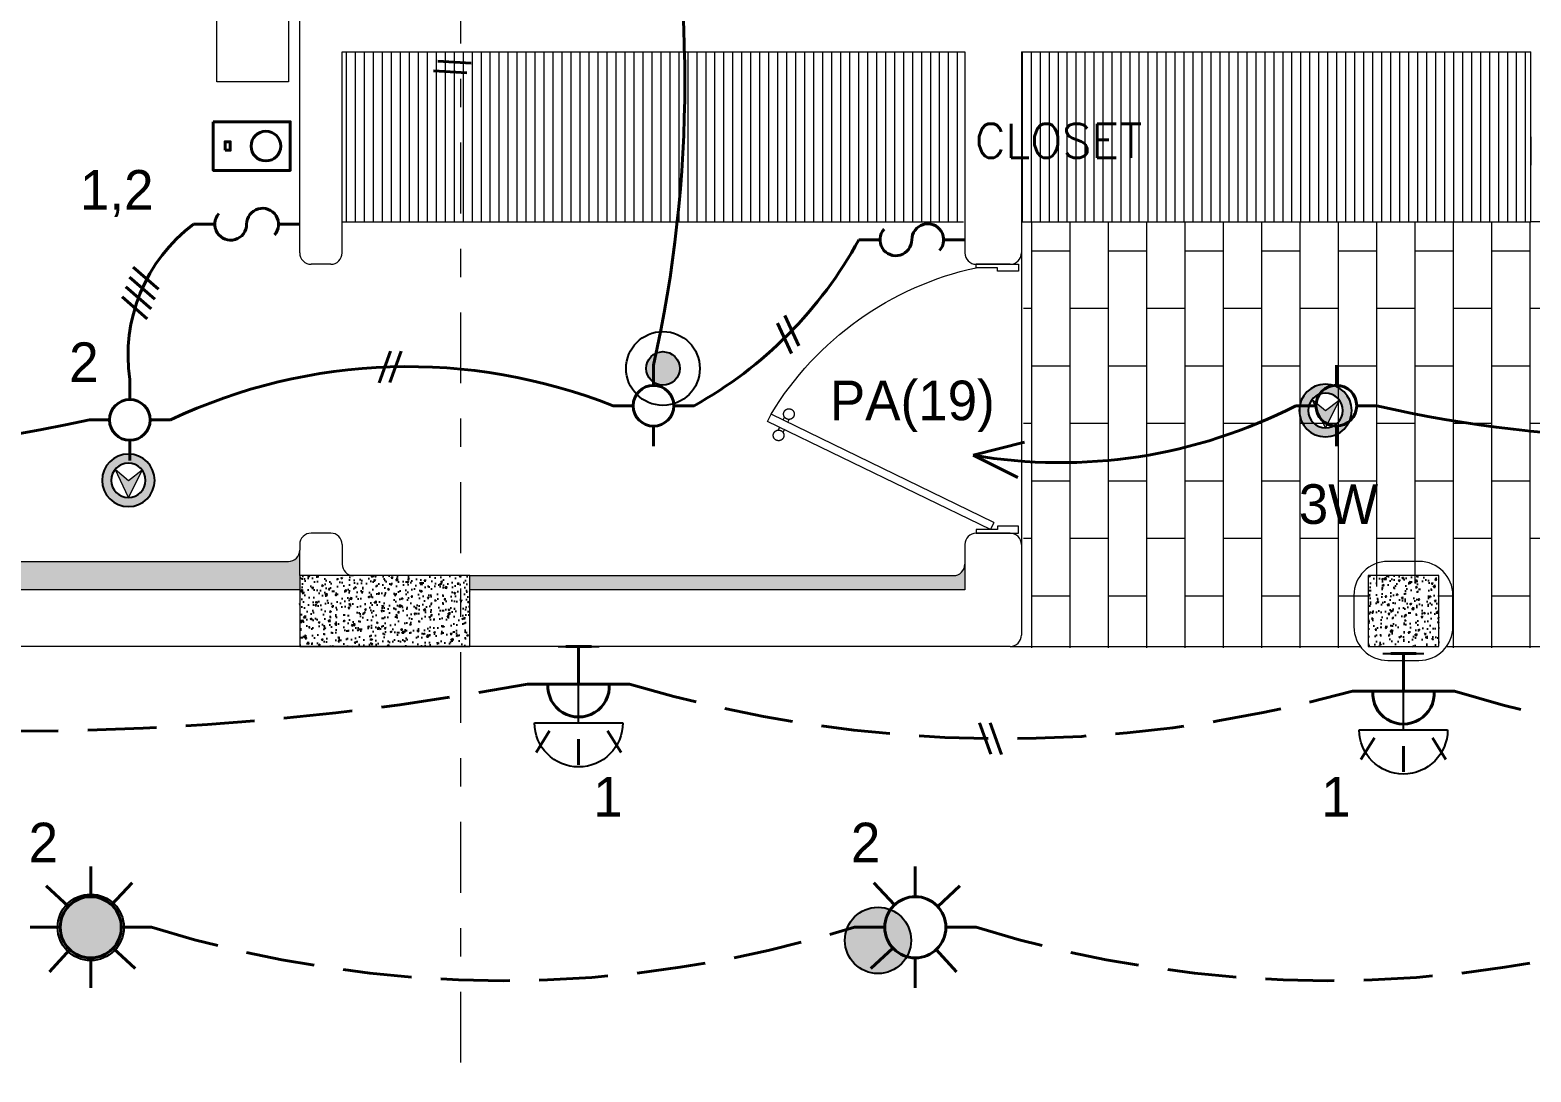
# Model space of a CAD drawing. Header units: metres. Extents: x 14 to 2416, y -346 to 476.
# Drawn here: x 39.2 to 44.5, y -78.13 to -74.45 of the extents above; entities that cross this region are included whole.
import ezdxf

# ---------------------------------------------------------------- set-up
doc = ezdxf.new("R2010")
doc.units = ezdxf.units.M
for name, pattern in [('0', [0]), ('CONTINU', [0]), ('Dash Style-2', [0.6944250000000001, 0.48607, -0.2083550000000001]), ('DASHDOT', [1, 0.5, -0.25, 0, -0.25])]:
    doc.linetypes.add(name, pattern=pattern)
doc.layers.get('0').update_dxf_attribs({"linetype": '0', "lineweight": 20})
for name, color, linetype, lineweight in [('A-ANNO-TEXT', 20, 'Continuous', 13), ('A-DOOR', 35, 'Continuous', 5), ('A-SECT-IDEN', 251, 'CONTINU', 9), ('A-WALL', 250, 'Continuous', 20), ('baños', 251, 'Continuous', 0), ('closets', 253, 'Continuous', 0), ('Columnas', 7, 'Continuous', 18), ('E Salida Interruptores', 22, 'Continuous', 40), ('E Salida Luces', 22, 'Continuous', 40), ('E Tuberia Emp Losa', 22, 'Continuous', 40), ('E Tuberia Emp Piso', 24, 'Dash Style-2', 40), ('MAVA', 1, 'Continuous', 15), ('MOBILIARIOS', 252, 'Continuous', 0), ('piso', 253, 'Continuous', 0), ('textos', 7, 'Continuous', 0)]:
    doc.layers.add(name, color=color, linetype=linetype, lineweight=lineweight)
for name, color, linetype in [('HATCH', 8, 'Continuous'), ('MAVA LUM', 1, 'Continuous'), ('MAVA Luminarias', 1, 'Continuous')]:
    doc.layers.add(name, color=color, linetype=linetype)
doc.layers.add('hatch piso', color=253, linetype='Continuous', lineweight=0, transparency=0.7)
doc.layers.add('RELLENO SECCION', color=8, linetype='Continuous', lineweight=0, transparency=0.4)
doc.styles.add('CENTURY GOTHIC', font='GOTHIC.TTF')
doc.styles.add('DIMTEXT', font='dim.shx', dxfattribs={"width": 0.75})
doc.styles.get("Standard").update_dxf_attribs({"font": 'arial.ttf', "height": 0.1875})
pattern_1 = [(49.99999999999999, (0, 0), (0.05829909407872129, -0.005100507372448988), [0.006096000000000001, -0.067056]), (355, (0, 0), (-0.01127789485599019, 0.06113819047649125), [0.004876800000000001, -0.05364498693440001]), (100.4514447, (0.004858242240004529, -0.0004250411200033), (0.04702119906891305, 0.05603768061190244), [0.005180802815999999, -0.05698887827199999]), (46.18420000000001, (0, 0.01625599999999849), (0.08674529308548158, -0.01345354493847269), [0.009144000000000001, -0.100584]), (96.63555760999994, (0.007228768000004493, 0.01513487999999796), (0.07596932289648096, 0.07917635987127089), [0.0077712074048, -0.08548339461120001]), (351.1841511700001, (0, 0.01625599999999849), (0.07596932290079265, 0.07917635986737045), [0.007315189462400001, -0.0804671142144]), (21, (0.008127999999999247, 0.01219199999999887), (0.0485166052061224, -0.03272486341986804), [0.006096000000000001, -0.067056]), (326.0000000000001, (0.008127999999999247, 0.01219199999999887), (0.01977664907124706, 0.05894014915914217), [0.004876800000000001, -0.0536448]), (71.45144499999999, (0.01217105043198785, 0.009464928032002717), (0.06829325416918917, 0.02621528604348968), [0.005180802816000001, -0.056988780032]), (37.50000000000001, (0, 0), (0.0009883530401893813, 0.027057612439409), [0, -0.05299456, 0, -0.05445760000000001, 0, -0.05384800000000001]), (7.499999999999999, (0, 0), (0.02138229200329784, 0.03205778394179824), [0, -0.03104896, 0, -0.05177536000000001, 0, -0.0205232]), (327.5, (-0.01812544000000571, 0), (0.04338899045339885, -0.001833198077655502), [0, -0.02032, 0, -0.06339840000000001, 0, -0.0841248]), (317.5, (-0.02625344000000496, 0), (0.04740133804352578, 0.00813647713066657), [0, -0.026416, 0, -0.04210304, 0, -0.0597408])]

# ---------------------------------------------------------------- blocks, each defined once
blk = doc.blocks.new('SUPERFICIAL')
at = {"layer": 'MAVA LUM'}
h = blk.add_hatch(color=256, dxfattribs=at)
h.dxf.hatch_style = 1
edge = h.paths.add_edge_path()
edge.add_arc((0.0007680222040518277, 0.00164824816445952), 0.05899433169421096, 0, 360)
for centre, radius in [((0.0007680222040518242, 0.001648248164459525, -2.044860079902019e-09), 0.1303331775421777), ((0.0007680222040518242, 0.001648248164459525, -2.082755170493061e-09), 0.05932533028086072)]:
    blk.add_circle(centre, radius, dxfattribs=at)
at = {"ltscale": 1e-05, "style": 'DIMTEXT', "flags": 1}
blk.add_attdef('MULTIPLICADOR', (0.09283341111258778, 0.4686524974504209), '', height=0.15, dxfattribs=at)
blk = doc.blocks.new('dl ip')
at = {"layer": 'MAVA', "transparency": 33554687}
h = blk.add_hatch(color=40, dxfattribs=at)
h.dxf.hatch_style = 1
h.paths.add_polyline_path([(94.75742601566844, -111.2087748606267), (94.71091809209081, -111.2482144905869), (94.6623739509123, -111.2113100501469), (94.71091809209065, -111.3091937605638)])
at = {"layer": 'MAVA Luminarias', "linetype": 'Continuous'}
h = blk.add_hatch(color=40, dxfattribs=at)
h.paths.add_polyline_path([(94.61796684585289, -111.2482144905869, 1), (94.80386933832872, -111.2482144905869, 1)])
h.paths.add_polyline_path([(94.77189736206773, -111.2482144905869, -1), (94.64993882211388, -111.2482144905869, -1)], flags=16)
at = {"layer": 'MAVA', "color": 40}
for p, q in [((94.71091809209081, -111.2482144905869), (94.6623739509123, -111.2113100501469)), ((94.6623739509123, -111.2113100501469), (94.71091809209065, -111.3091937605638)), ((94.71091809209065, -111.3091937605638), (94.75742601566844, -111.2087748606267)), ((94.75742601566844, -111.2087748606267), (94.71091809209081, -111.2482144905869))]:
    blk.add_line(p, q, dxfattribs=at)
at = {"layer": 'MAVA Luminarias', "color": 40, "linetype": 'Continuous'}
for radius in [0.09295124623791078, 0.06097926997692545]:
    blk.add_circle((94.71091809209081, -111.2482144905869), radius, dxfattribs=at)
blk = doc.blocks.new('A$Cd6acdfdc')
at = {"layer": 'MAVA Luminarias', "transparency": 33554687}
blk.add_hatch(color=2, dxfattribs=at).paths.add_polyline_path([(1.595031329237884e-10, 0.07897685074116367, 1), (0.1579537012742243, 0.07897685074116367, 1)])
at = {"layer": 'MAVA Luminarias', "color": 2, "transparency": 33554687}
blk.add_circle((0.07897685071686372, 0.07897685074116367), 0.07897685072384775, dxfattribs=at)
blk = doc.blocks.new('SCONCE 1')
at = {"layer": 'MAVA Luminarias', "color": 5, "linetype": 'Continuous'}
for p, q in [((-1.373654099004398, 0.6793621716306149), (-1.373654099004398, 1.191046028972309)), ((-0.9313628887219636, 0.8161379680049095), (-0.9313628887219636, 1.054270232598014)), ((-1.373654099004398, 0.935204100301462), (-0.9313628887219636, 0.935204100301462))]:
    blk.add_line(p, q, dxfattribs=at)
blk.add_arc((-1.373654099004398, 0.935204100301462), 0.2558419286708471, 90, 270, dxfattribs=at)
blk = doc.blocks.new('puerta 1.00')
at = {"layer": 'A-DOOR'}
for p, q in [((-0.1499909777825792, -0.01249999999998863), (-0.9369131065861893, -0.3949003899592327)), ((-0.1376018300305759, -0.03799499105906534), (-0.9245239588341292, -0.4203953810183521)), ((-0.1376018300305759, -0.03799499105906534), (-0.1499909777825792, -0.01249999999998863)), ((-0.8945933787151716, -0.3743353558235185), (-0.8995626804436938, -0.3641092849366885)), ((-0.8776654875668441, -0.3661093421694943), (-0.8826347892953663, -0.3558832712826359)), ((-0.9369131065861893, -0.3949003899592185), (-0.9245239588341292, -0.4203953810182952)), ((-0.8822042309632252, -0.3998303468828937), (-0.8772349292346462, -0.4100564177697379)), ((-0.8652763398148409, -0.391604333228571), (-0.8603070380863755, -0.4018304041154153))]:
    blk.add_line(p, q, dxfattribs=at)
for points in [[(-0.05000000000000002, 0), (-0.04999999999977264, -0.02502577938815875), (-0.1250000000001364, -0.02502577938815875), (-0.1250000000001364, -0.01249999999998863), (-0.2000000000002728, -0.01249999999998863), (-0.2000000000002728, 0), (-0.05000000000000002, 0)], [(-0.05000000000000002, -0.949999999999676), (-0.04999999999977264, -0.9249742206115172), (-0.1250000000001364, -0.9249742206115172), (-0.1250000000001364, -0.9374999999996874), (-0.2000000000002728, -0.9374999999996874), (-0.2000000000002728, -0.949999999999676), (-0.05000000000000002, -0.949999999999676)]]:
    blk.add_lwpolyline(points, dxfattribs=at)
blk.add_arc((0.0366406024470507, 0.1601847667154885), 1.12290276596214, 211.1335814021241, 257.8342745107439, dxfattribs=at)
for points in [[(-0.8982293876285894, -0.3641570476290497), (-0.9032723932726299, -0.3641552480922314), (-0.9120053357341931, -0.3591091255589873), (-0.9170452244890726, -0.3503725840241714), (-0.9170416254155498, -0.3402865727359341), (-0.9119955028824052, -0.3315536302744846), (-0.9032589613473192, -0.3265137415195056), (-0.8931729500592382, -0.3265173405931563), (-0.8844400075977319, -0.3315634631261162), (-0.8794001188427956, -0.3403000046612163), (-0.8794037179163752, -0.3503860159494536), (-0.8844498404495198, -0.3591189584108889), (-0.8931863819846058, -0.3641588471658821), (-0.8982293876285894, -0.3641570476290497)], [(-0.8616537628267338, -0.4394241479959078), (-0.8666967684707743, -0.4394223484592317), (-0.8754297109322806, -0.4343762259259734), (-0.8804695996872169, -0.4256396843908874), (-0.8804660006136942, -0.4155536731029486), (-0.8754198780805496, -0.4068207306414706), (-0.8666833365455204, -0.4017808418864917), (-0.8565973252574395, -0.4017844409598581), (-0.8478643827958763, -0.4068305634931022), (-0.8428244940409968, -0.4155671050282024), (-0.8428280931145196, -0.4256531163161554), (-0.8478742156476073, -0.4343860587779034), (-0.8566107571826933, -0.4394259475325839), (-0.8616537628267338, -0.4394241479959078)]]:
    blk.add_open_spline(points, degree=2, dxfattribs=at)
blk = doc.blocks.new('PL BASE 1N NASAS 09')
at = {"layer": 'closets', "transparency": 33554687}
h = blk.add_hatch(dxfattribs=at)
h.set_pattern_fill('LINE', color=256, scale=0.01, angle=90)
h.set_pattern_definition([(90, (85.97343721744204, 55.72437838705154), (-0.03175, 1.944126793646423e-18), [])])
h.paths.add_polyline_path([(-108.9329239470286, -39.14971880325251), (-108.9329239470287, -39.74971880325241)], flags=0)
h.paths.add_polyline_path([(-107.8863088571039, -39.14971880325261), (-107.8863088571038, -39.74971880325252), (-110.0810712045404, -39.74971880325252), (-110.0810712045405, -39.14971880325261)])
h = blk.add_hatch(dxfattribs=at)
h.set_pattern_fill('LINE', color=256, scale=0.01, angle=90)
h.set_pattern_definition([(90, (87.98024103908364, 55.72437838705123), (-0.03175, 1.944126793646423e-18), [])])
h.paths.add_polyline_path([(-106.926120125387, -39.16095667701855), (-106.9261201253871, -39.74971880325269)], flags=16)
h.paths.add_polyline_path([(-105.8810489284454, -39.1497188032525), (-105.8810489284452, -39.74971880325246), (-107.6815273115572, -39.7497188032528), (-107.6815273115573, -39.14971880325284)])
at = {"layer": 'HATCH'}
h = blk.add_hatch(dxfattribs=at)
h.set_pattern_fill('AR-CONC', color=256, scale=0.00032)
h.set_pattern_definition(pattern_1)
h.paths.add_polyline_path([(-110.2304242752633, -40.99971880325305), (-110.2304242752633, -41.24971880325305), (-109.6304242752633, -41.24971880325305), (-109.6304242752633, -40.99971880325305)])
h = blk.add_hatch(dxfattribs=at)
h.set_pattern_fill('AR-CONC', color=256, scale=0.00032)
h.set_pattern_definition(pattern_1)
h.paths.add_polyline_path([(-106.4560712337612, -41.24971880324219), (-106.2060712337612, -41.24971880324219), (-106.2060712337612, -40.99971880324219), (-106.4560712337612, -40.99971880324219)])
at = {"layer": 'RELLENO SECCION', "true_color": 0xc7c8ca}
h = blk.add_hatch(color=9, dxfattribs=at)
h.dxf.hatch_style = 1
h.paths.add_polyline_path([(-112.3989904494157, -41.04971880086249), (-110.2304242752633, -41.04971880086249), (-110.2304242752633, -40.99971880325309), (-110.2310753378329, -40.90914378471622, -0.4184304789436513), (-110.2710712045404, -40.94971880325207), (-113.5310712337411, -40.94971880325207), (-113.5310712337411, -41.04971880219399)])
h = blk.add_hatch(color=9, dxfattribs=at)
h.dxf.hatch_style = 1
edge = h.paths.add_edge_path()
edge.add_arc((-107.9210712045402, -40.95972118750127), 0.04000000000000625, 270.625583846438, 359.9999999999898, ccw=False)
edge.add_line((-107.920634473303, -40.99971880325305), (-109.6304242752633, -40.99971880325305))
edge.add_line((-109.6304242752633, -40.99971880325305), (-109.6304242752633, -41.04971880325265))
edge.add_line((-109.6304242752633, -41.04971880325265), (-107.8810712045402, -41.04971880325375))
edge.add_line((-107.8810712045402, -41.04971880325375), (-107.8810712045402, -40.95972118750129))
at = {"layer": 'A-WALL'}
for p, q in [((-110.2310712045405, -39.85971880321775), (-110.2310712045404, -36.63971880324264)), ((-110.0810712045404, -39.85971880321775), (-110.0810712045405, -39.14971880325238)), ((-110.0810712045404, -39.14971880325255), (-107.8810712045402, -39.14971880325247)), ((-107.8810712045402, -39.14971880325247), (-107.88107120454, -39.85971880321779)), ((-107.6810712045403, -39.1497188032525), (-105.8810489284453, -39.14971880325238)), ((-107.6810712045403, -39.14971880325253), (-107.6810712045403, -39.85971880321777)), ((-105.8810489284453, -39.74971880325258), (-105.8810489284453, -39.14971880325238)), ((-105.881048928445, -39.44971880325294), (-105.881048928445, -39.54971880325296)), ((-104.9710489284453, -39.74971880325283), (-105.8815050354623, -39.74971880325258)), ((-110.1210712045404, -39.89971880321775), (-110.1910712045405, -39.89971880321775)), ((-107.7210712045404, -39.89971880321777), (-107.84107120454, -39.89971880321777)), ((-110.1210712045404, -40.8497188032182), (-110.1910712045405, -40.8497188032182)), ((-107.7210712045405, -40.84971880321775), (-107.8410712045402, -40.84971880321775)), ((-110.2310712045405, -40.88971880321823), (-110.2310712045404, -40.90971880325203)), ((-110.2304242752633, -40.99971880325305), (-110.2310712045404, -40.90971880325206)), ((-110.0810712045404, -40.88971880321823), (-110.0810712045405, -40.95971880325305)), ((-107.8810712045402, -40.88971880321776), (-107.8810712045402, -41.04971880325375)), ((-107.6810712045405, -40.88971880321776), (-107.6810712045401, -41.20971880325267)), ((-113.5310712337411, -40.94971880325207), (-110.2710712045404, -40.94971880325207)), ((-109.6304242752633, -40.99971880325305), (-107.920634473303, -40.99971880325305)), ((-110.2304242752633, -41.04971880086249), (-112.3989904494157, -41.04971880086249)), ((-107.8810712045402, -41.04971880325375), (-109.6304242752633, -41.04971880325265)), ((-107.7210712045402, -41.24971880325272), (-112.401071233741, -41.24971880325036))]:
    blk.add_line(p, q, dxfattribs=at)
blk.add_lwpolyline([(-106.3866712337405, -41.29971880324219), (-106.2766712337407, -41.29971880324219, 0.4142135623730638), (-106.1566712337406, -41.17971880324221), (-106.1566712337406, -41.06971880324218, 0.4142135623730638), (-106.2766712337407, -40.94971880324219), (-106.3866712337406, -40.94971880324219, 0.4142135623730638), (-106.5066712337406, -41.06971880324217), (-106.5066712337406, -41.1797188032422, 0.4142135623730638)], format="xyb", close=True, dxfattribs=at)
for centre, start, end in [((-110.1910712045405, -39.85971880321775), 179.9999999999984, 270), ((-110.1210712045404, -39.85971880321775), 270, 7.327997986091943e-12), ((-107.84107120454, -39.85971880321777), 180.0000000000179, 270), ((-107.7210712045404, -39.85971880321777), 270, 359.9999999999918), ((-110.1910712045405, -40.8897188032182), 90, 180.0000000000651), ((-110.1210712045404, -40.8897188032182), 359.9999999999349, 90), ((-107.8410712045402, -40.88971880321776), 90, 180), ((-107.7210712045405, -40.88971880321776), 7.735108985319273e-11, 90), ((-110.2710712045404, -40.90971880325206), 269.9999999347222, 6.106664988409952e-11), ((-110.0410712045405, -40.95971880325304), 179.9999999999389, 269.9999999999707), ((-107.9210712045402, -40.95972118750127), 269.9999999999707, 0), ((-107.7210712045401, -41.20971880325273), 269.9999999999707, 7.816531185164739e-11)]:
    blk.add_arc(centre, 0.04, start, end, dxfattribs=at)
at = {"layer": 'closets', "transparency": 33554687}
for p, q in [((-110.0810712045405, -39.74971880325259), (-107.886308857104, -39.74971880325229)), ((-107.6815273115573, -39.74971880325235), (-105.8815050354623, -39.74971880325258))]:
    blk.add_line(p, q, dxfattribs=at)
at = {"layer": 'Columnas'}
for points in [[(-110.2304242752633, -40.99971880325305), (-110.2304242752633, -41.24971880325305), (-109.6304242752633, -41.24971880325305), (-109.6304242752633, -40.99971880325305)], [(-106.4560712337612, -41.24971880324219), (-106.2060712337612, -41.24971880324219), (-106.2060712337612, -40.99971880324219), (-106.4560712337612, -40.99971880324219)]]:
    blk.add_lwpolyline(points, close=True, dxfattribs=at)
at = {"layer": 'piso'}
for p, q in [((-107.6810712045403, -39.85971880321777), (-107.6810712045404, -40.88971880321778)), ((-107.7210712045402, -41.24971880325272), (-106.4841391771812, -41.24971880325266)), ((-106.1792032902998, -41.24971880325229), (-103.2841391758813, -41.24971880325215))]:
    blk.add_line(p, q, dxfattribs=at)
at = {"layer": 'A-DOOR', "xscale": -1, "rotation": 180}
blk.add_blockref('puerta 1.00', (-107.64107120454, -40.84971880321744), dxfattribs=at)
at = {"layer": 'baños', "linetype": 'Continuous'}
for tag, p in [('TRADENAME', (-121.6562016750018, -54.82733454534268)), ('MODELNUMBER', (-121.6562016749461, -54.82729221336881)), ('PRODUCT', (-121.6562016750575, -54.82737687731678)), ('MATERIAL', (-121.6562016751134, -54.82741920929088))]:
    blk.add_attdef(tag, p, '', height=2.5399184405861e-05, rotation=359.9999244952277, dxfattribs=at)
at = {"layer": 'textos', "insert": (-107.254117480697, -39.52318621991527), "char_height": 0.15, "width": 3.404876511770499, "attachment_point": 9}
blk.add_mtext('{\\Fromans|c0;\\H0.8x;CLOSET\\H1.25x; }', dxfattribs=at)
blk = doc.blocks.new('A$C58f5b6b7')
at = {"layer": 'MOBILIARIOS'}
for points in [[(1.069470840775466e-07, 0.2525811234954745), (2.000000106947084, 0.2525811234954745), (2.000000106947084, 0), (1.069470840775466e-07, 0)], [(0.3820001069470891, 0.1596185134729211), (0.3820001069470891, 0.1691435134729176), (1.618000106947079, 0.1691435134729176), (1.618000106947079, 0.1596185134729211)]]:
    blk.add_lwpolyline(points, close=True, dxfattribs=at)
for points in [[(1.605932393574449, 0.159519432846011), (1.582282151334311, 0.1371998092812277), (1.000000106947084, 0.1371998092812277), (0.4177180625598567, 0.1371998092812277), (0.3940678203197194, 0.159519432846011)], [(1.582282151334311, 0.1371998092812277), (1.539962872616115, 0.09726151347291534), (0.4600373412780527, 0.09726151347290113), (0.4177180625598567, 0.1371998092812277)]]:
    blk.add_lwpolyline(points, dxfattribs=at)
for points, degree in [([(0.4511645361125147, 0.2382135501685951, -0.004703474324619776), (0.446902711392795, 0.2460982481493375, -0.004703474324619776), (0.4415006584346202, 0.2460982481493375, -0.004703474324619776), (0.4324817371493168, 0.2460982481493375, -0.004703474324619776), (0.4368044720420698, 0.2370140929480868, -0.004703474324619776)], 3), ([(0.4368044720420698, 0.2370140929480868, -0.004703474324619776), (0.452572019644947, 0.2030788032105022, -0.004703474324619776), (0.4683395672478241, 0.1691435134729176, -0.004703474324619776)], 2), ([(0.4884981539053115, 0.1691435134729176, -0.004703474324619776), (0.4698313450089131, 0.2036785318207563, -0.004703474324619776), (0.4511645361125147, 0.2382135501685951, -0.004703474324619776)], 2), ([(1.511502059988857, 0.1691435134729176, -0.004703474324619776), (1.530168868885255, 0.2036785318207563, -0.004703474324619776), (1.548835677781653, 0.2382135501685951, -0.004703474324619776)], 2), ([(1.563195741852098, 0.2370140929480868, -0.004703474324619776), (1.547428194249221, 0.2030788032105022, -0.004703474324619776), (1.531660646646344, 0.1691435134729176, -0.004703474324619776)], 2), ([(1.548835677781653, 0.2382135501685951, -0.004703474324619776), (1.553097502501373, 0.2460982481493375, -0.004703474324619776), (1.558499555459548, 0.2460982481493375, -0.004703474324619776), (1.567518476744851, 0.2460982481493375, -0.004703474324619776), (1.563195741852098, 0.2370140929480868, -0.004703474324619776)], 3), ([(0.4368044720420698, 0.0171824033505743, -0.004703474324619776), (0.4554082793266616, 0.05722195841174482, -0.004703474324619776), (0.4740120866112534, 0.09726151347290113, -0.004703474324619776)], 2), ([(0.4950970879554575, 0.09726151347290113, -0.004703474324619776), (0.4731308120339577, 0.05662222980149068, -0.004703474324619776), (0.4511645361125147, 0.01598294613006601, -0.004703474324619776)], 2), ([(1.504903125938711, 0.09726151347291534), (1.52686940186021, 0.05662222980149068), (1.548835677781653, 0.01598294613006601)], 2), ([(1.563195741852098, 0.0171824033505743), (1.544591934567507, 0.05722195841174482), (1.525988127282915, 0.09726151347291534)], 2)]:
    blk.add_open_spline(points, degree=degree, dxfattribs=at)
for points in [[(0.4511645361125147, 0.01598294613006601, -0.004703474324619776), (0.446902711392795, 0.008098248149337905, -0.004703474324619776), (0.4415006577906411, 0.008098248149337905, -0.004703474324619776), (0.432481734999044, 0.008098248149337905, -0.004703474324619776), (0.4368044720420698, 0.0171824033505743, -0.004703474324619776)], [(1.548835677781653, 0.01598294613006601), (1.553097502501373, 0.008098248149337905), (1.558499556103527, 0.008098248149337905), (1.567518478895124, 0.008098248149337905), (1.563195741852098, 0.0171824033505743)]]:
    blk.add_open_spline(points, degree=3, knots=[-0.08544200803406514, -0.08544200803406514, -0.08544200803406514, -0.08544200803406514, -0.04272100910977372, 0, 0, 0, 0], dxfattribs=at)
blk = doc.blocks.new('PL MUEBLES 1N NASAS 09')
at = {"layer": 'hatch piso'}
h = blk.add_hatch(dxfattribs=at)
h.set_pattern_fill('AR-BRSTD', color=256, scale=0.002, angle=-90.00000000000001)
h.set_pattern_definition([(270, (-8.745879547549919, 232.0100725299206), (0.1354836, -2.178742458197296e-17), []), (0, (-8.745879547549919, 232.0100725299206), (0.1354836, 0.2032), [0.1354836, -0.1354836])])
edge = h.paths.add_edge_path()
edge.add_line((62.33047333544064, 47.14807486002906), (63.23047333544037, 47.14807486002911))
edge.add_line((63.23047333544037, 47.14807486002911), (63.23047333544059, 48.44807486002907))
edge.add_line((63.23047333544059, 48.44807486002907), (56.53309564073618, 48.44807486002884))
edge.add_line((56.53309564073618, 48.44807486002884), (56.53309564073629, 48.27307486002911))
edge.add_line((56.53309564073629, 48.27307486002911), (56.38309564073631, 48.27307486002911))
edge.add_line((56.38309564073631, 48.27307486002911), (56.38309564073633, 48.45357486002917))
edge.add_line((56.38309564073633, 48.45357486002917), (54.58787718628311, 48.45357486002946))
edge.add_line((54.58787718628311, 48.45357486002946), (54.58787718628315, 46.94807486002907))
edge.add_line((54.58787718628315, 46.94807486002907), (55.82569395206997, 46.94807486002912))
edge.add_arc((55.87547333544112, 46.99728881121364), 0.07000000000002685, 180.0000000000116, 224.6727403341577, ccw=False)
edge.add_line((55.80547333544109, 46.99728881121362), (55.80547333544109, 47.10728881121358))
edge.add_arc((55.8754733354411, 47.10728881121359), 0.07000000000000739, 90.00000000001171, 180.0000000000116, ccw=False)
edge.add_line((55.87547333544109, 47.1772888112136), (55.9854733354411, 47.1772888112136))
edge.add_arc((55.98547333544109, 47.10728881121359), 0.07000000000000739, -1.1709744285326451e-11, 89.9999999999884, ccw=False)
edge.add_line((56.05547333544109, 47.10728881121358), (56.05547333544109, 46.99728881121362))
edge.add_arc((55.98547333544108, 46.9972888112136), 0.0700000000000145, -44.67274033409598, 1.750777300912887e-11, ccw=False)
edge.add_line((56.03525271881227, 46.94807486002915), (59.0256939700979, 46.94807486002929))
edge.add_arc((59.07547333674199, 46.99728882813308), 0.07000000000004498, 179.9999999999884, 224.6727598081308, ccw=False)
edge.add_line((59.00547333674194, 46.99728882813309), (59.00547333674194, 47.10728882813305))
edge.add_arc((59.07547333674194, 47.10728882813305), 0.06999999999999318, 90, 180, ccw=False)
edge.add_line((59.07547333674194, 47.17728882813304), (59.18547333674195, 47.17728882813304))
edge.add_arc((59.18547333674195, 47.10728882813305), 0.06999999999999318, 0, 90, ccw=False)
edge.add_line((59.25547333674194, 47.10728882813305), (59.25547333674194, 46.99728882813309))
edge.add_arc((59.18547333674189, 46.99728882813309), 0.07000000000005002, -90, 0, ccw=False)
edge.add_line((59.18547333674189, 46.92728882813304), (59.07547333674199, 46.92728882813304))
edge.add_arc((59.07547333674199, 46.99728882813307), 0.0700000000000287, 229.9947977251994, 270, ccw=False)
edge.add_line((59.03047333544123, 46.94366980275089), (59.03047333544112, 44.97199442516524))
edge.add_arc((59.07547333674192, 44.91837539978317), 0.0699999999999629, 89.9999999999884, 130.0052022748909, ccw=False)
edge.add_line((59.07547333674194, 44.98837539978314), (59.18547333674195, 44.98837539978314))
edge.add_arc((59.18547333674195, 44.91837539978314), 0.06999999999999318, 0, 90, ccw=False)
edge.add_line((59.25547333674194, 44.91837539978314), (59.25547333674194, 44.80837539978319))
edge.add_arc((59.18547333674189, 44.80837539978319), 0.07000000000005002, -90, 0, ccw=False)
edge.add_line((59.18547333674189, 44.73837539978314), (59.07547333674199, 44.73837539978314))
edge.add_arc((59.07547333674198, 44.80837539978323), 0.07000000000009265, 229.9947977250752, 270.0000000000116, ccw=False)
edge.add_line((59.03047333544106, 44.7547563744011), (59.03047333544089, 41.1719944251663))
edge.add_arc((59.07547333674065, 41.11837539978324), 0.07000000000005885, 90.00000000001751, 130.0052022737088, ccw=False)
edge.add_line((59.07547333674063, 41.1883753997833), (59.18547333674053, 41.1883753997833))
edge.add_arc((59.18547333674053, 41.11837539978325), 0.07000000000005002, 0, 90, ccw=False)
edge.add_line((59.25547333674058, 41.11837539978325), (59.25547333674058, 41.00837539978329))
edge.add_arc((59.18547333674059, 41.00837539978329), 0.06999999999999318, -90, 0, ccw=False)
edge.add_line((59.18547333674059, 40.9383753997833), (59.07547333674057, 40.9383753997833))
edge.add_arc((59.07547333674057, 41.00837539978329), 0.06999999999999318, 180, 270, ccw=False)
edge.add_line((59.00547333674058, 41.00837539978329), (59.00547333674058, 41.11837539978325))
edge.add_arc((59.07547333674064, 41.11837539978322), 0.07000000000005713, 149.8480530798668, 179.9999999999767, ccw=False)
edge.add_line((59.01494459063377, 41.15353604390046), (56.03909236191515, 41.15353604390057))
edge.add_arc((55.98547333544103, 41.10853604390083), 0.07000000000006618, 2.9103830456733704e-11, 40.005200884535725, ccw=False)
edge.add_line((56.05547333544109, 41.10853604390087), (56.05547333544109, 40.99853604390091))
edge.add_arc((55.9854733354411, 40.99853604390091), 0.06999999999999318, -90, 0, ccw=False)
edge.add_line((55.9854733354411, 40.92853604390092), (55.87547333544109, 40.92853604390092))
edge.add_arc((55.87547333544109, 40.99853604390091), 0.06999999999999318, 180, 270, ccw=False)
edge.add_line((55.80547333544109, 40.99853604390091), (55.80547333544109, 41.10853604390087))
edge.add_arc((55.87547333544116, 41.10853604390083), 0.07000000000006423, 139.9947991154644, 179.9999999999709, ccw=False)
edge.add_line((55.82185430896703, 41.15353604390057), (50.43629332391805, 41.15353604390077))
edge.add_arc((50.38267429744407, 41.10853604390091), 0.07000000000003498, -3.490185918053612e-11, 40.005200884686076, ccw=False)
edge.add_line((50.4526742974441, 41.10853604390087), (50.4526742974441, 40.99853604390091))
edge.add_arc((50.38267429744411, 40.99853604390091), 0.06999999999999318, -90, 0, ccw=False)
edge.add_line((50.38267429744411, 40.92853604390092), (50.2726742974441, 40.92853604390092))
edge.add_arc((50.2726742974441, 40.99853604390091), 0.06999999999999318, 180, 270, ccw=False)
edge.add_line((50.2026742974441, 40.99853604390091), (50.2026742974441, 41.10853604390087))
edge.add_arc((50.27267429744415, 41.10853604390086), 0.07000000000005002, 139.9947991152424, 179.9999999999942, ccw=False)
edge.add_line((50.21905527097022, 41.1535360439008), (46.43047333544075, 41.15353604390094))
edge.add_line((46.43047333544075, 41.15353604390094), (46.43047333544064, 40.95353604390095))
edge.add_line((46.43047333544064, 40.95353604390095), (44.33047333544016, 40.95353604390101))
edge.add_line((44.33047333544016, 40.95353604390101), (44.33047333544033, 39.35357486002907))
edge.add_line((44.33047333544033, 39.35357486002907), (47.83047333544033, 39.35357486002907))
edge.add_line((47.83047333544033, 39.35357486002907), (47.83047333544062, 38.95357486002915))
edge.add_line((47.83047333544062, 38.95357486002915), (62.33047333543995, 38.95357486002904))
edge.add_line((62.33047333543996, 38.95357486002904), (62.33047333544064, 47.14807486002906))
at = {"layer": 'baños'}
blk.add_blockref('PL BASE 1N NASAS 09', (162.2615445691817, 88.20329366328178), dxfattribs=at)
at = {"layer": 'MOBILIARIOS', "rotation": 90.00000000000001}
blk.add_blockref('A$C58f5b6b7', (51.99053724081243, 48.94807475308199, 0.004703474324619776), dxfattribs=at)
blk = doc.blocks.new('A$Cbef68299')
blk.add_blockref('PL MUEBLES 1N NASAS 09', (-30.76585977222419, -32.05349722771265))
blk = doc.blocks.new('A$Cc5be7df0')
at = {"layer": 'A-SECT-IDEN', "linetype": 'DASHDOT', "ltscale": 0.5}
blk.add_line((25.98174509572942, 40.61667505272339), (25.98174509572942, 16.25739073277265), dxfattribs=at)
at = {"layer": 'A-ANNO-TEXT'}
blk.add_blockref('A$Cbef68299', (4.149255276694817, 17.33699407663801), dxfattribs=at)
blk = doc.blocks.new('*U525')
at = {"layer": 'E Salida Luces', "linetype": 'Continuous'}
for p, q in [((-9.60157731100253e-10, 0.3583167230383078), (-9.60157731100253e-10, 0.1807167230382741)), ((-0.3576000009601417, 0.0007167230382740808), (-0.1800000009601577, 0.0007167230382740808)), ((0.1799999990398423, 0.0007167230382740808), (0.3575999990398831, 0.0007167230382740808)), ((-9.60157731100253e-10, -0.1792832769617259), (-9.60157731100253e-10, -0.3568832769617241))]:
    blk.add_line(p, q, dxfattribs=at)
blk.add_circle((-9.60157731100253e-10, 0.0007167230382740808), 0.18, dxfattribs=at)
blk = doc.blocks.new('*U393')
at = {"layer": 'E Salida Luces'}
for p, q in [((-0.2502025325581609, 0.625429942714469), (-0.1710606928059433, 0.4977733454474895)), ((1.19055897337435e-14, 0.6968041184348978), (9.339297803790495e-15, 0.5466055288741246)), ((0.2502025325581823, 0.6254299427144603), (0.1709581762583055, 0.4978370420472845)), ((-0.3003971791215425, 0.2225739113957895), (-0.1501985895607694, 0.2225739113957869)), ((0.150198589560777, 0.2225739113957818), (-0.1501985895607694, 0.2225739113957869)), ((3.802896114426973e-15, 0.2225739113957844), (0, 0)), ((0.150198589560777, 0.2225739113957818), (0.3003971791215502, 0.2225739113957792)), ((-0.07509929478038659, 1.283145964976501e-15), (0.07509929478038659, -1.283145964976501e-15))]:
    blk.add_line(p, q, dxfattribs=at)
blk.add_arc((4.01230989230504e-15, 0.2348303712726835), 0.1811047228764018, 356.1194795394694, 183.8805204605285, dxfattribs=at)
blk = doc.blocks.new('*U520')
at = {"layer": 'E Salida Luces', "linetype": 'Continuous'}
for p, q in [((-9.60157731100253e-10, 0.3583167230383078), (-9.60157731100253e-10, 0.1807167230382741)), ((-0.3576000009601417, 0.0007167230382740808), (-0.1800000009601577, 0.0007167230382740808)), ((0.1799999990398423, 0.0007167230382740808), (0.3575999990398831, 0.0007167230382740808)), ((-9.60157731100253e-10, -0.1792832769617259), (-9.60157731100253e-10, -0.3568832769617241))]:
    blk.add_line(p, q, dxfattribs=at)
blk.add_circle((-9.60157731100253e-10, 0.0007167230382740808), 0.18, dxfattribs=at)
blk = doc.blocks.new('*U568')
at = {"layer": 'E Salida Luces', "linetype": 'Continuous'}
for p, q in [((-9.60157731100253e-10, 0.3583167230383078), (-9.60157731100253e-10, 0.1807167230382741)), ((-0.3576000009601417, 0.0007167230382740808), (-0.1800000009601577, 0.0007167230382740808)), ((0.1799999990398423, 0.0007167230382740808), (0.3575999990398831, 0.0007167230382740808)), ((-9.60157731100253e-10, -0.1792832769617259), (-9.60157731100253e-10, -0.3568832769617241))]:
    blk.add_line(p, q, dxfattribs=at)
blk.add_circle((-9.60157731100253e-10, 0.0007167230382740808), 0.18, dxfattribs=at)
blk = doc.blocks.new('*U463')
at = {"layer": 'E Salida Luces', "flags": 128}
for points in [[(-0.2721623183460906, 0.08605311879807684), (-0.2721623183460906, -0.0860531187980769), (8.569163116814586e-18, -0.08605311879807687), (-8.569163116814586e-18, 0.08605311879807687)], [(-0.2300979348947294, -0.01496792151010598), (-0.2300979348947294, 0.01496792151010593), (-0.2119278464815579, 0.01496792151010593), (-0.2119278464815579, -0.01496792151010597)]]:
    blk.add_lwpolyline(points, close=True, dxfattribs=at)
at = {"layer": 'E Salida Luces'}
blk.add_circle((-0.08586226543411613, -8.550157953143412e-18), 0.05230070778634399, dxfattribs=at)
blk = doc.blocks.new('*U370')
for p, q in [((0.0253141346895198, 1.36768563256124), (-1.049365633910415, -1.482582077079989)), ((0.9871624071160828, 1.36768563256124), (-0.0875173614838527, -1.482582077079989))]:
    blk.add_line(p, q)
blk = doc.blocks.new('*U552')
at = {"xscale": 0.0393700787401575, "yscale": 0.0393700787401575, "zscale": 0.0393700787401575, "rotation": 23.8576912403686}
blk.add_blockref('*U370', (0.0002024544123214651, 0.00256635378729611), dxfattribs=at)
blk = doc.blocks.new('*U612')
at = {"layer": 'E Salida Interruptores'}
for p, q in [((-3.469446951953614e-17, -0.0749999999998181), (0, 0)), ((-1.387778780781446e-16, -0.2999999999992724), (-1.387778780781446e-16, -0.3749999999990906))]:
    blk.add_line(p, q, dxfattribs=at)
for centre, start, end in [((-5.551115123125783e-17, -0.1312499999994543), 270, 131.8103148957325), ((-9.71445146547012e-17, -0.2437499999996363), 90, 311.8103148957324)]:
    blk.add_arc(centre, 0.05624999999999999, start, end, dxfattribs=at)
blk = doc.blocks.new('*U557')
at = {"xscale": 0.0393700787401575, "yscale": 0.0393700787401575, "zscale": 0.0393700787401575, "rotation": 45.8631544916617}
blk.add_blockref('*U370', (-0.0007731041720148712, 0.002456410665254601), dxfattribs=at)
blk = doc.blocks.new('Luz Jardin')
at = {"layer": 'E Salida Luces', "linetype": 'Continuous'}
for p, q in [((-9.60157731100253e-10, 0.3583167230383078), (-9.60157731100253e-10, 0.1807167230382741)), ((-0.1318848632206671, 0.123217266329014), (-0.2620112606510351, 0.2440844690425429)), ((0.1225005423305823, 0.1326015852987834), (0.2433677450441402, 0.2627279827291826)), ((-0.3576000009601417, 0.0007167230382740808), (-0.1800000009601577, 0.0007167230382740808)), ((0.1799999990398423, 0.0007167230382740808), (0.3575999990398831, 0.0007167230382740808)), ((-0.243367746964417, -0.2612945366525929), (-0.1225005442508977, -0.1311681392222354)), ((0.2620112587307457, -0.2426510229660191), (0.1318848613003517, -0.121783820252466)), ((-9.60157731100253e-10, -0.1792832769617259), (-9.60157731100253e-10, -0.3568832769617241))]:
    blk.add_line(p, q, dxfattribs=at)
blk.add_circle((-9.60157731100253e-10, 0.0007167230382740808), 0.18, dxfattribs=at)
blk = doc.blocks.new('*U545')
at = {"xscale": 0.0393700787401575, "yscale": 0.0393700787401575, "zscale": 0.0393700787401575, "rotation": 90.91176675613431}
blk.add_blockref('*U370', (-0.002283531968902447, 0.001190941509148679), dxfattribs=at)
blk = doc.blocks.new('*U626')
at = {"xscale": 0.0393700787401575, "yscale": 0.0393700787401575, "zscale": 0.0393700787401575, "rotation": 69.45837108965466}
blk.add_blockref('*U370', (-0.00169087388101056, 0.001942849226111359), dxfattribs=at)
blk = doc.blocks.new('*U629')
at = {"xscale": 0.0393700787401575, "yscale": 0.0393700787401575, "zscale": 0.0393700787401575, "rotation": 91.02657859871817}
blk.add_blockref('*U370', (-0.002285908611839119, 0.001186368478365814), dxfattribs=at)
blk = doc.blocks.new('*U741')
at = {"layer": 'E Tuberia Emp Losa', "linetype": 'Continuous'}
for p, q in [((-0.01701711628864541, 0.2195163420004847), (0, 0)), ((0, 0), (0.1384633144904564, 0.1896983109125548))]:
    blk.add_line(p, q, dxfattribs=at)

msp = doc.modelspace()

# ---------------------------------------------------------------- linework, layer by layer
at = {"layer": 'E Salida Luces'}
for centre, radius, start, end in [((36.9268830309127, -74.63220873697115), 4.585233565168966, 347.3921172643751, 12.6078827137022), ((40.12300131973691, -75.59718888096901), 0.577865822764322, 126.8364609787358, 188.5460378632498), ((40.82335064815134, -74.47841004480132), 1.484652564028458, 299.0647585155922, 331.3759318452118), ((40.53416248148049, -77.60307609385598), 1.965328416590152, 68.3729209069257, 115.2894320277106), ((42.83842822120034, -74.15507135245402), 1.822036380675135, 260.2712737973019, 297.1865784200174), ((44.92706886555482, -71.59165537210527), 4.295145175154982, 256.9466860938687, 283.0363705877958), ((38.05155165522064, -69.5993033691061), 6.372939878700952, 257.7061634963835, 282.293836503616)]:
    msp.add_arc(centre, radius, start, end, dxfattribs=at)
at = {"layer": 'E Tuberia Emp Piso', "ltscale": 0.5}
for centre, radius, start, end in [((39.14309506921564, -66.95172326463451), 9.97419422132718, 259.5235966064379, 280.4764033935621), ((42.63747633323839, -72.33266975932752), 4.61966356145341, 253.3934368937477, 285.4830836106145), ((45.63875161370286, -72.19782449653964), 4.797967974143343, 252.9404061821731, 287.0595945065444), ((40.8698244667215, -73.62707871116608), 4.180259077742805, 252.7160324449867, 287.2839675550127), ((43.78291880570752, -73.62707871116608), 4.180259077742805, 252.7160324449867, 287.2839675550127)]:
    msp.add_arc(centre, radius, start, end, dxfattribs=at)

# ---------------------------------------------------------------- block references
at = {"layer": 'A-ANNO-TEXT'}
msp.add_blockref('A$Cc5be7df0', (14.73768280070863, -108.8631737913893), dxfattribs=at)
at = {"layer": 'E Salida Luces', "color": 1}
msp.add_blockref('*U463', (40.1179901121758, -74.85855612473097), dxfattribs=at)
at = {"layer": 'E Salida Luces', "xscale": -0.4, "yscale": 0.4, "zscale": 0.4, "rotation": 180}
msp.add_blockref('*U525', (41.40155167020468, -75.77581539321966), dxfattribs=at)
at = {"layer": 'E Salida Luces'}
for name, p, xscale, yscale, zscale in [('*U520', (43.81393763576634, -75.7761020824347), -0.4, 0.4, 0.4), ('*U568', (39.55155166943688, -75.82638877165017), -0.4, 0.4, 0.4), ('Luz Jardin', (39.4132772978046, -77.61900393199177), 0.6, 0.6, 0.6), ('Luz Jardin', (42.32637163563842, -77.61900393199177), -0.6, 0.6, 0.6)]:
    msp.add_blockref(name, p, dxfattribs=dict(at, xscale=xscale, yscale=yscale, zscale=zscale))
at = {"layer": 'E Salida Luces', "color": 1, "xscale": -0.6, "yscale": 0.6, "zscale": 0.6, "rotation": 180}
for p in [(41.13694677577588, -76.62610208243325), (44.05095164062034, -76.65113820706688)]:
    msp.add_blockref('*U393', p, dxfattribs=at)
at = {"layer": 'E Tuberia Emp Losa'}
for name, p, xscale, yscale, zscale, rotation in [('*U552', (40.69046402267722, -74.57941763310359), -0.9842519685039484, 0.9842519685039484, 0.9842519685039484, 90), ('*U545', (40.47136116286305, -75.63875132960831), 0.9842519685039484, 0.9842519685039484, 0.9842519685039484, 270), ('*U741', (42.53053403191734, -75.9509047914762), -0.7999999999999998, 0.7999999999999998, 0.7999999999999998, 248.1121849912382), ('*U629', (42.59218491574634, -76.95211129576046), -0.9842519685039484, 0.9842519685039484, 0.9842519685039484, 90)]:
    msp.add_blockref(name, p, dxfattribs=dict(at, xscale=xscale, yscale=yscale, zscale=zscale, rotation=rotation))
at = {"layer": 'E Tuberia Emp Losa', "xscale": -1, "rotation": 270}
for p in [(40.15155166982046, -75.134693962951), (42.50155166982091, -75.18964863556624)]:
    msp.add_blockref('*U612', p, dxfattribs=at)
at = {"layer": 'E Tuberia Emp Losa', "xscale": 0.9842519685039484, "yscale": 0.9842519685039484, "zscale": 0.9842519685039484}
for name, p in [('*U626', (39.60146592441409, -75.34293061561304)), ('*U626', (39.58838773987351, -75.3778324829663)), ('*U626', (39.57530955533294, -75.41273435031955)), ('*U557', (41.87718806827194, -75.52417288972833))]:
    msp.add_blockref(name, p, dxfattribs=at)
at = {"layer": 'MAVA Luminarias'}
msp.add_blockref('SUPERFICIAL', (41.43402767746034, -75.64590922392952, 2.082755170493061e-09), dxfattribs=at)
at = {"layer": 'MAVA Luminarias', "xscale": -1}
for p in [(138.4865312070126, 35.45530419604165), (134.2572188060387, 35.20861126941872)]:
    msp.add_blockref('dl ip', p, dxfattribs=at)
at = {"layer": 'MAVA Luminarias', "color": 251, "xscale": -0.6101999921123585, "yscale": 0.6101999921123585, "zscale": 0.6101999921123585, "rotation": 270}
for p in [(40.56628524114848, -76.05778445508136), (43.48029010599294, -76.08282057971499)]:
    msp.add_blockref('SCONCE 1', p, dxfattribs=at)
at = {"layer": 'MAVA Luminarias', "xscale": 1.483214008569871, "yscale": 1.483214008569871, "zscale": 1.483214008569871}
for p in [(39.29613772646861, -77.73614350336379), (42.07748257008951, -77.78208898138496)]:
    msp.add_blockref('A$Cd6acdfdc', p, dxfattribs=at)

# ---------------------------------------------------------------- texts
at = {"layer": 'E Tuberia Emp Losa', "char_height": 0.14, "attachment_point": 5, "style": 'CENTURY GOTHIC'}
for s, insert, width in [('1,2 ', (39.50492618448334, -75.02634347009007), 0.529968163461366), ('2 ', (39.38895580097994, -75.62221562152548), 0.276811983144125), ('PA(19) ', (42.31582023797091, -75.77825652970932), 0.583760232545377), ('3W', (43.82155872724594, -76.12444221484978), 0.836736928961454), ('1', (41.24064782254241, -77.15759768302087), 0.2063146066330755), ('1', (43.81273919796182, -77.15759768302087), 0.2063146066330755), ('2', (39.24576324824011, -77.3192287895583), 0.2063146066330755), ('2', (42.15071883896599, -77.3192287895583), 0.2063146066330755)]:
    msp.add_mtext(s, dxfattribs=dict(at, insert=insert, width=width))

doc.saveas('drawing.dxf')
